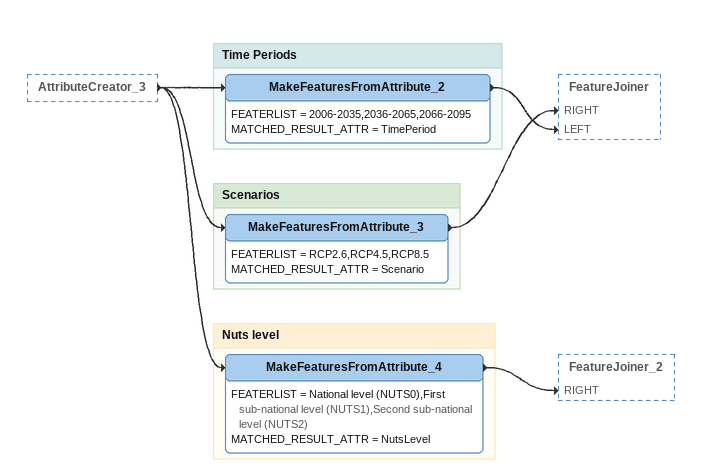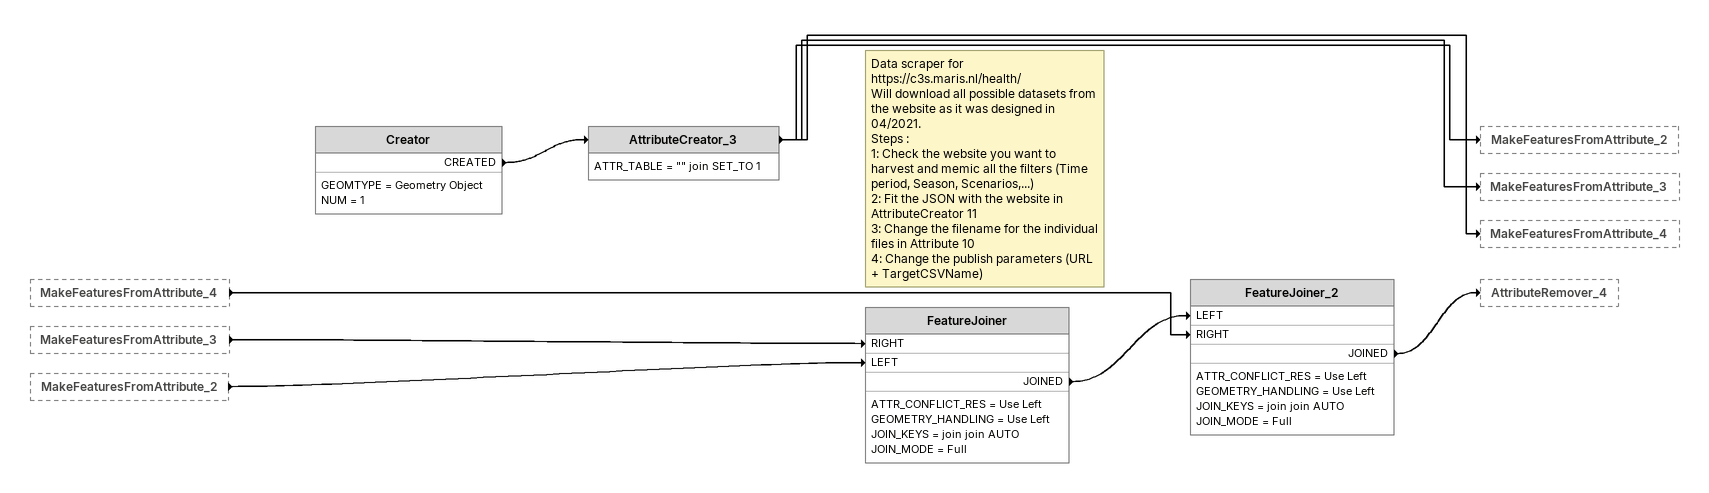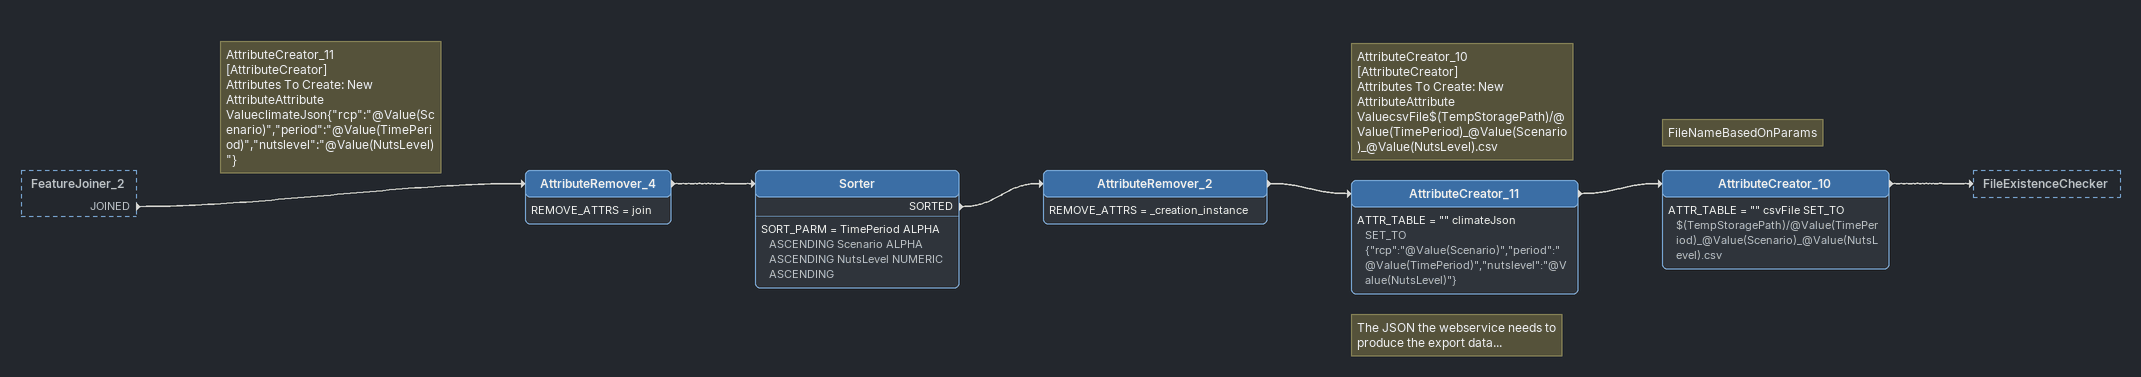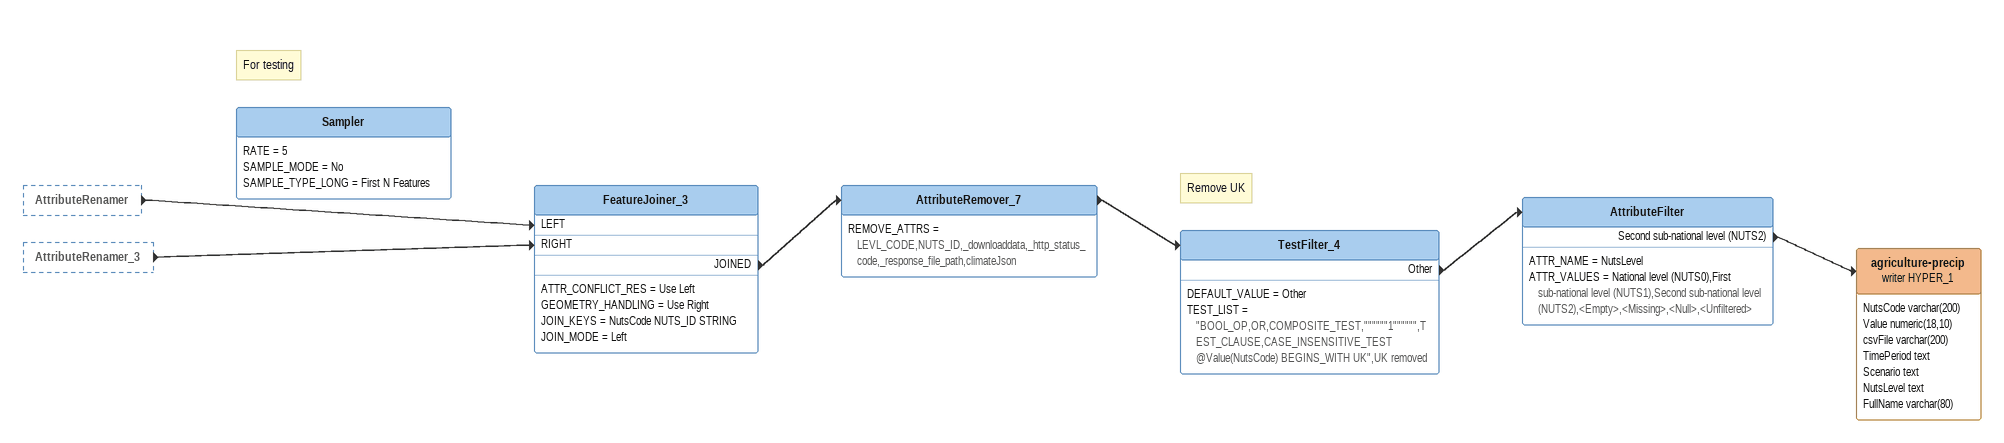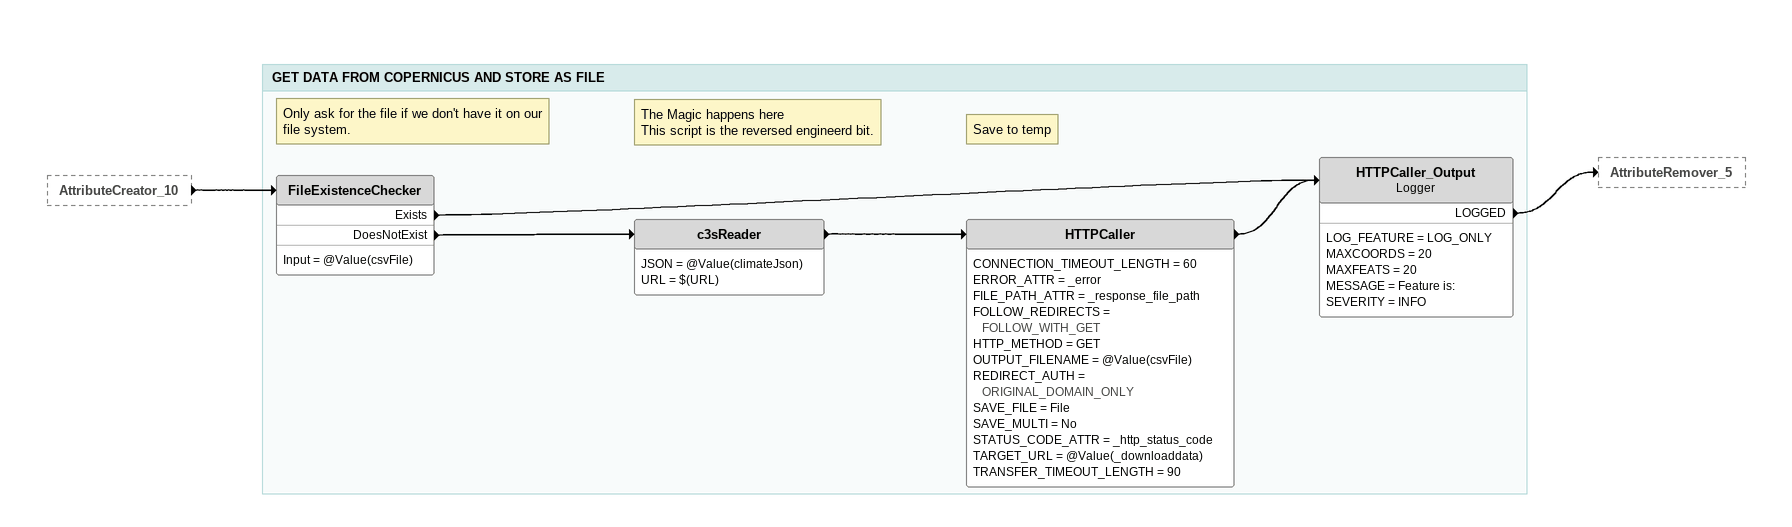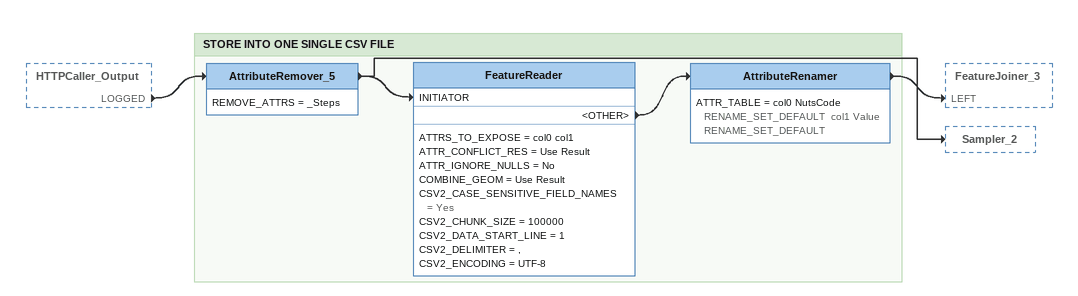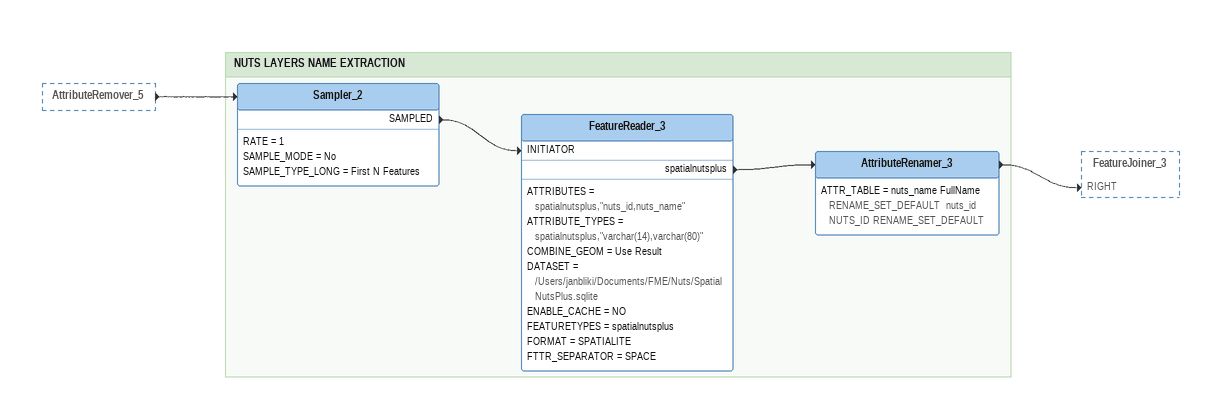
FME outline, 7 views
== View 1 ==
AttributeCreator_3 [outside]
    -> MakeFeaturesFromAttribute_2
    -> MakeFeaturesFromAttribute_3
    -> MakeFeaturesFromAttribute_4

Bookmark: Time Periods
MakeFeaturesFromAttribute_2
    FEATERLIST = 2006-2035,2036-2065,2066-2095
    MATCHED_RESULT_ATTR = TimePeriod
    -> FeatureJoiner [LEFT]

Bookmark: Scenarios
MakeFeaturesFromAttribute_3
    FEATERLIST = RCP2.6,RCP4.5,RCP8.5
    MATCHED_RESULT_ATTR = Scenario
    -> FeatureJoiner [RIGHT]

Bookmark: Nuts level
MakeFeaturesFromAttribute_4
    FEATERLIST = National level (NUTS0),First sub-national level (NUTS1),Second sub-national level (NUTS2)
    MATCHED_RESULT_ATTR = NutsLevel
    -> FeatureJoiner_2 [RIGHT]

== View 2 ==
MakeFeaturesFromAttribute_4 [outside]
    -> FeatureJoiner_2 [RIGHT]
MakeFeaturesFromAttribute_3 [outside]
    -> FeatureJoiner [RIGHT]
MakeFeaturesFromAttribute_2 [outside]
    -> FeatureJoiner [LEFT]
Creator
    GEOMTYPE = Geometry Object
    NUM = 1
    CREATED -> AttributeCreator_3
AttributeCreator_3
    ATTR_TABLE = "" join SET_TO 1
    -> MakeFeaturesFromAttribute_2
    -> MakeFeaturesFromAttribute_3
    -> MakeFeaturesFromAttribute_4
Note: Data scraper for https://c3s.maris.nl/health/ / Will download all possible datasets from the website as it was designed in 04/2021. / Steps : / 1: Check the website you want to harvest and memic all the filters (Time period, Season, Scenarios,...) / 2: Fit the JSON with the website in AttributeCreator 11 / 3: Change the filename for the individual files in Attribute 10 / 4: Change the publish parameters (URL + TargetCSVName)
FeatureJoiner
    ATTR_CONFLICT_RES = Use Left
    GEOMETRY_HANDLING = Use Left
    JOIN_KEYS = join join AUTO
    JOIN_MODE = Full
    JOINED -> FeatureJoiner_2 [LEFT]
FeatureJoiner_2
    ATTR_CONFLICT_RES = Use Left
    GEOMETRY_HANDLING = Use Left
    JOIN_KEYS = join join AUTO
    JOIN_MODE = Full
    JOINED -> AttributeRemover_4

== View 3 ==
FeatureJoiner_2 [outside]
    JOINED -> AttributeRemover_4
AttributeRemover_4
    REMOVE_ATTRS = join
    -> Sorter
Sorter
    SORT_PARM = TimePeriod ALPHA ASCENDING Scenario ALPHA ASCENDING NutsLevel NUMERIC ASCENDING
    SORTED -> AttributeRemover_2
AttributeRemover_2
    REMOVE_ATTRS = _creation_instance
    -> AttributeCreator_11
Note: AttributeCreator_11 [AttributeCreator] / Attributes To Create: New AttributeAttribute ValueclimateJson{"rcp":"@Value(Scenario)","period":"@Value(TimePeriod)","nutslevel":"@Value(NutsLevel)"}
Note: The JSON the webservice needs to produce the export data...
AttributeCreator_11
    ATTR_TABLE = "" climateJson SET_TO {"rcp":"@Value(Scenario)","period":"@Value(TimePeriod)","nutslevel":"@Value(NutsLevel)"}
    -> AttributeCreator_10
Note: AttributeCreator_10 [AttributeCreator] / Attributes To Create: New AttributeAttribute ValuecsvFile$(TempStoragePath)/@Value(TimePeriod)_@Value(Scenario)_@Value(NutsLevel).csv
Note: FileNameBasedOnParams
AttributeCreator_10
    ATTR_TABLE = "" csvFile SET_TO $(TempStoragePath)/@Value(TimePeriod)_@Value(Scenario)_@Value(NutsLevel).csv
    -> FileExistenceChecker

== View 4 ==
AttributeRenamer [outside]
    -> FeatureJoiner_3 [LEFT]
AttributeRenamer_3 [outside]
    -> FeatureJoiner_3 [RIGHT]
FeatureJoiner_3
    ATTR_CONFLICT_RES = Use Left
    GEOMETRY_HANDLING = Use Right
    JOIN_KEYS = NutsCode NUTS_ID STRING
    JOIN_MODE = Left
    JOINED -> AttributeRemover_7
AttributeRemover_7
    REMOVE_ATTRS = LEVL_CODE,NUTS_ID,_downloaddata,_http_status_code,_response_file_path,climateJson
    -> TestFilter_4
Note: Remove UK
TestFilter_4
    DEFAULT_VALUE = Other
    TEST_LIST = "BOOL_OP,OR,COMPOSITE_TEST,""""""1"""""",TEST_CLAUSE,CASE_INSENSITIVE_TEST @Value(NutsCode) BEGINS_WITH UK",UK removed
    Other -> AttributeFilter
AttributeFilter
    ATTR_NAME = NutsLevel
    ATTR_VALUES = National level (NUTS0),First sub-national level (NUTS1),Second sub-national level (NUTS2),<Empty>,<Missing>,<Null>,<Unfiltered>
    Second sub-national level (NUTS2) -> agriculture-precip (writer HYPER_1)
agriculture-precip (writer HYPER_1)
    attributes: NutsCode varchar(200), Value numeric(18,10), csvFile varchar(200), TimePeriod text, Scenario text, NutsLevel text, FullName varchar(80)
Note: For testing
Sampler
    RATE = 5
    SAMPLE_MODE = No
    SAMPLE_TYPE_LONG = First N Features

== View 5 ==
AttributeCreator_10 [outside]
    -> FileExistenceChecker

Bookmark: GET DATA FROM COPERNICUS AND STORE AS FILE
Note: Only ask for the file if we don't have it on our file system.
FileExistenceChecker
    Input = @Value(csvFile)
    Exists -> HTTPCaller_Output
    DoesNotExist -> c3sReader
Note: The Magic happens here / This script is the reversed engineerd bit.
c3sReader
    JSON = @Value(climateJson)
    URL = $(URL)
    -> HTTPCaller
Note: Save to temp
HTTPCaller
    CONNECTION_TIMEOUT_LENGTH = 60
    ERROR_ATTR = _error
    FILE_PATH_ATTR = _response_file_path
    FOLLOW_REDIRECTS = FOLLOW_WITH_GET
    HTTP_METHOD = GET
    OUTPUT_FILENAME = @Value(csvFile)
    REDIRECT_AUTH = ORIGINAL_DOMAIN_ONLY
    SAVE_FILE = File
    SAVE_MULTI = No
    STATUS_CODE_ATTR = _http_status_code
    TARGET_URL = @Value(_downloaddata)
    TRANSFER_TIMEOUT_LENGTH = 90
    -> HTTPCaller_Output
HTTPCaller_Output: Logger
    LOG_FEATURE = LOG_ONLY
    MAXCOORDS = 20
    MAXFEATS = 20
    MESSAGE = Feature is:
    SEVERITY = INFO
    LOGGED -> AttributeRemover_5

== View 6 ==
HTTPCaller_Output [outside]
    LOGGED -> AttributeRemover_5

Bookmark: STORE INTO ONE SINGLE CSV FILE
AttributeRemover_5
    REMOVE_ATTRS = _Steps
    -> FeatureReader [INITIATOR]
    -> Sampler_2
FeatureReader
    ATTRS_TO_EXPOSE = col0 col1
    ATTR_CONFLICT_RES = Use Result
    ATTR_IGNORE_NULLS = No
    COMBINE_GEOM = Use Result
    CSV2_CASE_SENSITIVE_FIELD_NAMES = Yes
    CSV2_CHUNK_SIZE = 100000
    CSV2_DATA_START_LINE = 1
    CSV2_DELIMITER = ,
    CSV2_ENCODING = UTF-8
    <OTHER> -> AttributeRenamer
AttributeRenamer
    ATTR_TABLE = col0 NutsCode RENAME_SET_DEFAULT  col1 Value RENAME_SET_DEFAULT
    -> FeatureJoiner_3 [LEFT]

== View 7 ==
AttributeRemover_5 [outside]
    -> Sampler_2

Bookmark: NUTS LAYERS NAME EXTRACTION
Sampler_2
    RATE = 1
    SAMPLE_MODE = No
    SAMPLE_TYPE_LONG = First N Features
    SAMPLED -> FeatureReader_3 [INITIATOR]
FeatureReader_3
    ATTRIBUTES = spatialnutsplus,"nuts_id,nuts_name"
    ATTRIBUTE_TYPES = spatialnutsplus,"varchar(14),varchar(80)"
    COMBINE_GEOM = Use Result
    DATASET = /Users/janbliki/Documents/FME/Nuts/SpatialNutsPlus.sqlite
    ENABLE_CACHE = NO
    FEATURETYPES = spatialnutsplus
    FORMAT = SPATIALITE
    FTTR_SEPARATOR = SPACE
    spatialnutsplus -> AttributeRenamer_3
AttributeRenamer_3
    ATTR_TABLE = nuts_name FullName RENAME_SET_DEFAULT  nuts_id NUTS_ID RENAME_SET_DEFAULT
    -> FeatureJoiner_3 [RIGHT]
